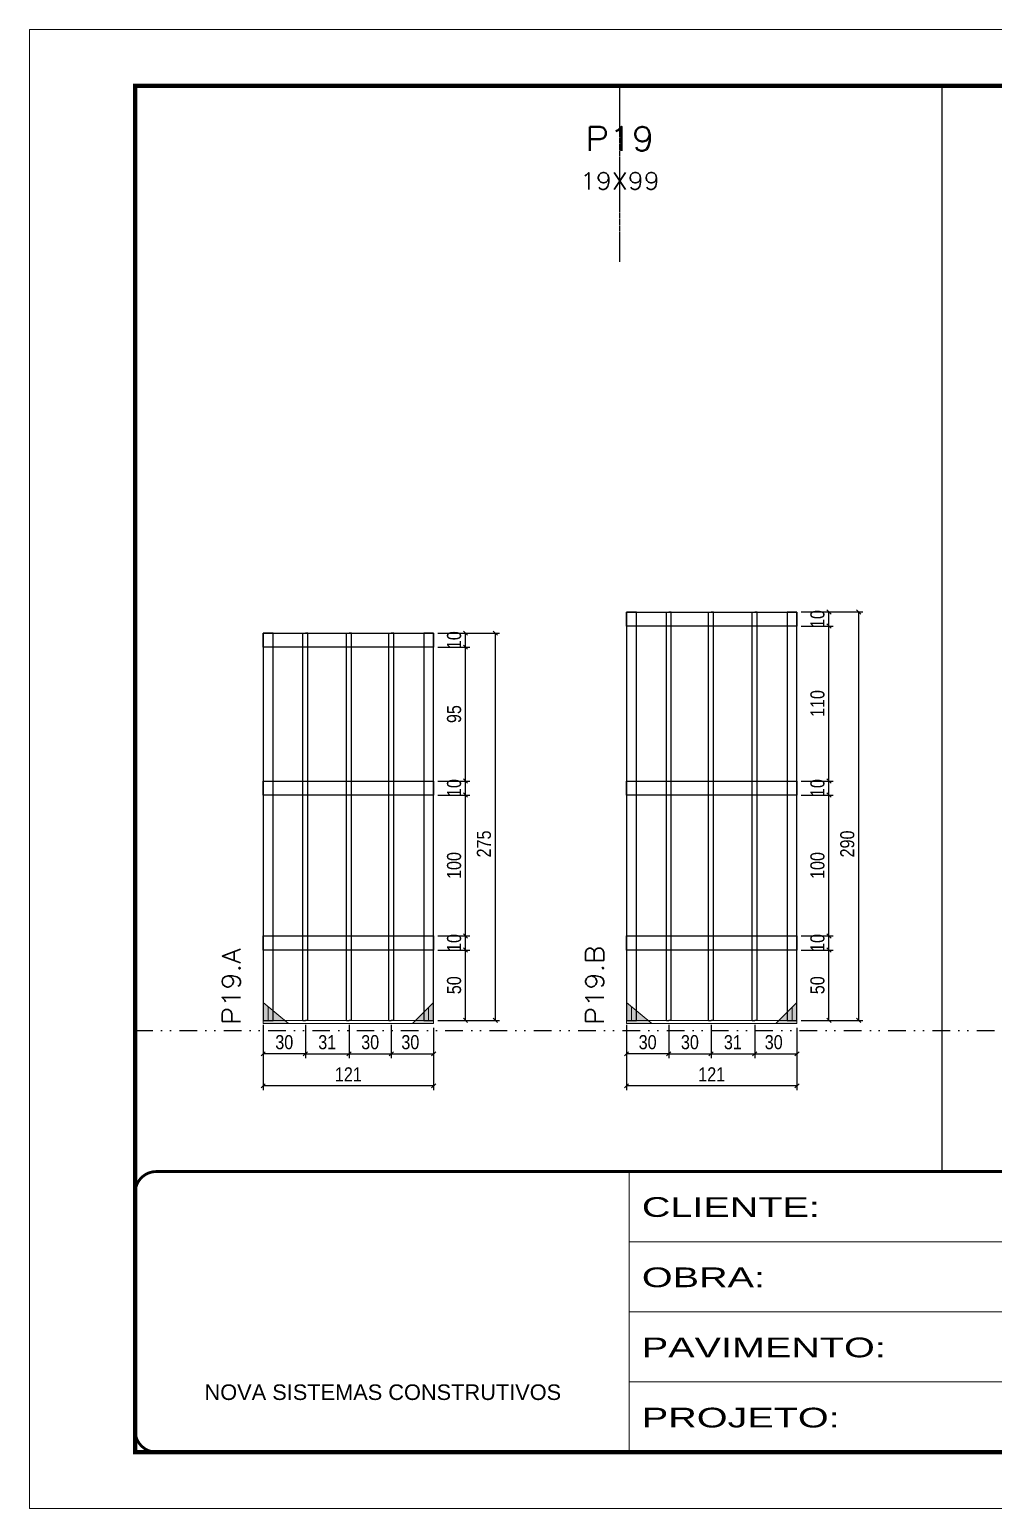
# Model space of a CAD drawing. Extents: x 14400 to 27878, y -21631 to 6985.
# Drawn here: x 16012 to 16696, y 1340 to 2390 of the extents above; entities that cross this region are included whole.
import ezdxf
from ezdxf.enums import TextEntityAlignment as Align

# ---------------------------------------------------------------- set-up
doc = ezdxf.new("R2010")
doc.units = 0
for name, pattern in [('CONTINUO', [0]), ('DASHED', [0.75, 0.5, -0.25]), ('DIVIDE2', [0.625, 0.25, -0.125, 0, -0.125, 0, -0.125]), ('HIDDEN', [0.375, 0.25, -0.125])]:
    doc.linetypes.add(name, pattern=pattern)
for name, color, linetype in [('COTA', 241, 'Continuous'), ('Nível', 160, 'Continuous'), ('SARR_2.2x10', 60, 'Continuous'), ('SARR_3.5x7', 81, 'Continuous'), ('SARR_7x7', 40, 'Continuous'), ('Texto de Titulo', 7, 'Continuous'), ('Texto Qtd Sarr', 242, 'Continuous')]:
    doc.layers.add(name, color=color, linetype=linetype)
for name, color, linetype, lineweight in [('Folhas', 255, 'Continuous', 9), ('Madeira', 126, 'Continuous', 18), ('Sarr 2.2x7', 40, 'Continuous', 9), ('SARRAFO DE PRESSAO', 251, 'DASHED', 9), ('Texto Seção', 7, 'Continuous', 15)]:
    doc.layers.add(name, color=color, linetype=linetype, lineweight=lineweight)
doc.styles.add('ARIAL', font='arial.ttf')
doc.styles.add('COTA TECNICA', font='techl___.ttf', dxfattribs={"height": 10})
doc.styles.add('REGUA-120', font='ROMANS.shx', dxfattribs={"height": 15})
doc.styles.add('ROMANS', font='romans.shx')
doc.styles.add('Tecnologia', font='')
doc.styles.get('Tecnologia').set_extended_font_data('Forgotten Futurist')
doc.dimstyles.new('PAINEL', dxfattribs={"dimtxt": 10, "dimasz": 3, "dimexe": 3, "dimexo": 3, "dimgap": 3, "dimtad": 1, "dimdec": 1, "dimzin": 12, "dimdsep": 46, "dimtxsty": 'COTA TECNICA', "dimblk1": 'OBLIQUE', "dimblk2": 'OBLIQUE', "dimsah": 1, "dimcen": 0.9, "dimclrd": 4, "dimclre": 4, "dimclrt": 240, "dimadec": 1, "dimazin": 3, "dimtfac": 1, "dimtdec": 1, "dimtmove": 0, "dimatfit": 3, "dimfxl": 1, "dimtolj": 1, "dimtzin": 12, "dimarcsym": 0})

# ---------------------------------------------------------------- blocks, each defined once
blk = doc.blocks.new('9999999999')
at = {"color": 30, "linetype": 'CONTINUO'}
for p, q in [((98564.6, 34230.2), (98564.6, 34429.4)), ((98564.6, 34379.6), (99584, 34379.6)), ((98564.6, 34329.8), (99488, 34329.8)), ((98564.6, 34280), (99488, 34280))]:
    blk.add_line(p, q, dxfattribs=at)
at = {"color": 30, "linetype": 'CONTINUO', "const_width": 2}
blk.add_lwpolyline([(99584, 34230.2), (99584, 34414.4, 0.414214), (99569, 34429.4), (98229, 34429.4, 0.414214), (98214, 34414.4), (98214, 34245.2, 0.414214), (98229, 34230.2), (99584, 34230.2)], format="xyb", dxfattribs=at)
at = {"layer": 'Folhas'}
blk.add_lwpolyline([(98139, 34190.2), (99624, 34190.2), (99624, 35240.2), (98139, 35240.2)], close=True, dxfattribs=at)
at = {"layer": 'Folhas', "color": 30, "const_width": 3}
blk.add_lwpolyline([(98214, 34230.2), (99584, 34230.2), (99584, 35200.2), (98214, 35200.2)], close=True, dxfattribs=at)
at = {"color": 7, "linetype": 'Continuous', "ltscale": 5, "style": 'ARIAL'}
blk.add_text('NOVA SISTEMAS CONSTRUTIVOS', height=11.059, dxfattribs=at).set_placement((98263.2, 34267.2))
at = {"layer": 'Folhas', "color": 7, "style": 'Tecnologia', "width": 1.5}
for s, p in [('CLIENTE:', (98573.7, 34397.2)), ('OBRA:', (98573.7, 34347.3)), ('PAVIMENTO:', (98573.7, 34297.5)), ('PROJETO:', (98573.7, 34247.7))]:
    blk.add_text(s, height=14, dxfattribs=at).set_placement(p)
blk = doc.blocks.new('_Oblique')
at = {"color": 0, "linetype": 'ByBlock', "lineweight": -2}
blk.add_line((-0.5, -0.5), (0.5, 0.5), dxfattribs=at)
blk = doc.blocks.new('*D6503')
at = {"layer": 'COTA', "color": 4, "lineweight": -2, "transparency": 16777216}
for p, q in [((16177.8, 1683.9), (16177.8, 1660.2)), ((16207.8, 1683.9), (16207.8, 1660.2)), ((16207.8, 1663.2), (16177.8, 1663.2))]:
    blk.add_line(p, q, dxfattribs=at)
at = {"layer": 'Defpoints', "color": 0, "transparency": 16777216}
for p in [(16177.8, 1686.9), (16207.8, 1686.9), (16177.8, 1663.2)]:
    blk.add_point(p, dxfattribs=at)
at = {"layer": 'COTA', "color": 4, "lineweight": -2, "transparency": 16777216, "xscale": 3, "yscale": 3, "zscale": 3, "rotation": 180}
blk.add_blockref('_Oblique', (16177.8, 1663.2), dxfattribs=at)
at = {"layer": 'COTA', "color": 4, "lineweight": -2, "transparency": 16777216, "xscale": 3, "yscale": 3, "zscale": 3}
blk.add_blockref('_Oblique', (16207.8, 1663.2), dxfattribs=at)
at = {"layer": 'COTA', "color": 240, "transparency": 16777216, "insert": (16192.8, 1671.4), "char_height": 10, "attachment_point": 5, "style": 'COTA TECNICA'}
blk.add_mtext('\\A1;30', dxfattribs=at)
blk = doc.blocks.new('*D6504')
at = {"layer": 'COTA', "color": 4, "lineweight": -2, "transparency": 16777216}
for p, q in [((16268.8, 1683.9), (16268.8, 1660.2)), ((16298.8, 1681.7), (16298.8, 1660.2)), ((16268.8, 1663.2), (16298.8, 1663.2))]:
    blk.add_line(p, q, dxfattribs=at)
at = {"layer": 'Defpoints', "color": 0, "transparency": 16777216}
for p in [(16268.8, 1686.9), (16298.8, 1684.7), (16298.8, 1663.2)]:
    blk.add_point(p, dxfattribs=at)
at = {"layer": 'COTA', "color": 4, "lineweight": -2, "transparency": 16777216, "xscale": 3, "yscale": 3, "zscale": 3, "rotation": 180}
blk.add_blockref('_Oblique', (16268.8, 1663.2), dxfattribs=at)
at = {"layer": 'COTA', "color": 4, "lineweight": -2, "transparency": 16777216, "xscale": 3, "yscale": 3, "zscale": 3}
blk.add_blockref('_Oblique', (16298.8, 1663.2), dxfattribs=at)
at = {"layer": 'COTA', "color": 240, "transparency": 16777216, "insert": (16282.3, 1671.4), "char_height": 10, "attachment_point": 5, "style": 'COTA TECNICA'}
blk.add_mtext('\\A1;30', dxfattribs=at)
blk = doc.blocks.new('*D6505')
at = {"layer": 'COTA', "color": 4, "lineweight": -2, "transparency": 16777216}
for p, q in [((16207.8, 1683.9), (16207.8, 1660.2)), ((16238.8, 1683.9), (16238.8, 1660.2)), ((16207.8, 1663.2), (16238.8, 1663.2))]:
    blk.add_line(p, q, dxfattribs=at)
at = {"layer": 'Defpoints', "color": 0, "transparency": 16777216}
for p in [(16207.8, 1686.9), (16238.8, 1686.9), (16238.8, 1663.2)]:
    blk.add_point(p, dxfattribs=at)
at = {"layer": 'COTA', "color": 4, "lineweight": -2, "transparency": 16777216, "xscale": 3, "yscale": 3, "zscale": 3, "rotation": 180}
blk.add_blockref('_Oblique', (16207.8, 1663.2), dxfattribs=at)
at = {"layer": 'COTA', "color": 4, "lineweight": -2, "transparency": 16777216, "xscale": 3, "yscale": 3, "zscale": 3}
blk.add_blockref('_Oblique', (16238.8, 1663.2), dxfattribs=at)
at = {"layer": 'COTA', "color": 240, "transparency": 16777216, "insert": (16223.3, 1671.4), "char_height": 10, "attachment_point": 5, "style": 'COTA TECNICA'}
blk.add_mtext('\\A1;31', dxfattribs=at)
blk = doc.blocks.new('*D6521')
at = {"layer": 'COTA', "color": 4, "lineweight": -2, "transparency": 16777216}
for p, q in [((16177.8, 1681.7), (16177.8, 1637.5)), ((16298.8, 1681.7), (16298.8, 1637.5)), ((16298.8, 1640.5), (16177.8, 1640.5))]:
    blk.add_line(p, q, dxfattribs=at)
at = {"layer": 'Defpoints', "color": 0, "transparency": 16777216}
for p in [(16177.8, 1684.7), (16298.8, 1684.7), (16177.8, 1640.5)]:
    blk.add_point(p, dxfattribs=at)
at = {"layer": 'COTA', "color": 4, "lineweight": -2, "transparency": 16777216, "xscale": 3, "yscale": 3, "zscale": 3, "rotation": 180}
blk.add_blockref('_Oblique', (16177.8, 1640.5), dxfattribs=at)
at = {"layer": 'COTA', "color": 4, "lineweight": -2, "transparency": 16777216, "xscale": 3, "yscale": 3, "zscale": 3}
blk.add_blockref('_Oblique', (16298.8, 1640.5), dxfattribs=at)
at = {"layer": 'COTA', "color": 240, "transparency": 16777216, "insert": (16238.3, 1648.6), "char_height": 10, "attachment_point": 5, "style": 'COTA TECNICA'}
blk.add_mtext('\\A1;121', dxfattribs=at)
blk = doc.blocks.new('*D6506')
at = {"layer": 'COTA', "color": 4, "lineweight": -2, "transparency": 16777216}
for p, q in [((16301.8, 1736.9), (16324.5, 1736.9)), ((16321.5, 1686.9), (16321.5, 1736.9)), ((16301.8, 1686.9), (16324.5, 1686.9))]:
    blk.add_line(p, q, dxfattribs=at)
at = {"layer": 'Defpoints', "color": 0, "transparency": 16777216}
for p in [(16298.8, 1736.9), (16321.5, 1736.9), (16298.8, 1686.9)]:
    blk.add_point(p, dxfattribs=at)
at = {"layer": 'COTA', "color": 4, "lineweight": -2, "transparency": 16777216, "xscale": 3, "yscale": 3, "zscale": 3}
for p, rotation in [((16321.5, 1736.9), 90), ((16321.5, 1686.9), 270)]:
    blk.add_blockref('_Oblique', p, dxfattribs=dict(at, rotation=rotation))
at = {"layer": 'COTA', "color": 240, "transparency": 16777216, "insert": (16313.4, 1711.9), "char_height": 10, "attachment_point": 5, "rotation": 90, "style": 'COTA TECNICA'}
blk.add_mtext('\\A1;50', dxfattribs=at)
blk = doc.blocks.new('*D6507')
at = {"layer": 'COTA', "color": 4, "lineweight": -2, "transparency": 16777216}
for p, q in [((16301.8, 1746.9), (16324.5, 1746.9)), ((16321.5, 1736.9), (16321.5, 1746.9)), ((16301.8, 1736.9), (16324.5, 1736.9))]:
    blk.add_line(p, q, dxfattribs=at)
at = {"layer": 'Defpoints', "color": 0, "transparency": 16777216}
for p in [(16298.8, 1746.9), (16321.5, 1746.9), (16298.8, 1736.9)]:
    blk.add_point(p, dxfattribs=at)
at = {"layer": 'COTA', "color": 4, "lineweight": -2, "transparency": 16777216, "xscale": 3, "yscale": 3, "zscale": 3}
for p, rotation in [((16321.5, 1746.9), 90), ((16321.5, 1736.9), 270)]:
    blk.add_blockref('_Oblique', p, dxfattribs=dict(at, rotation=rotation))
at = {"layer": 'COTA', "color": 240, "transparency": 16777216, "insert": (16313.4, 1741.9), "char_height": 10, "attachment_point": 5, "rotation": 90, "style": 'COTA TECNICA'}
blk.add_mtext('\\A1;10', dxfattribs=at)
blk = doc.blocks.new('*D6508')
at = {"layer": 'COTA', "color": 4, "lineweight": -2, "transparency": 16777216}
for p, q in [((16301.8, 1846.9), (16324.5, 1846.9)), ((16321.5, 1746.9), (16321.5, 1846.9)), ((16301.8, 1746.9), (16324.5, 1746.9))]:
    blk.add_line(p, q, dxfattribs=at)
at = {"layer": 'Defpoints', "color": 0, "transparency": 16777216}
for p in [(16298.8, 1846.9), (16321.5, 1846.9), (16298.8, 1746.9)]:
    blk.add_point(p, dxfattribs=at)
at = {"layer": 'COTA', "color": 4, "lineweight": -2, "transparency": 16777216, "xscale": 3, "yscale": 3, "zscale": 3}
for p, rotation in [((16321.5, 1846.9), 90), ((16321.5, 1746.9), 270)]:
    blk.add_blockref('_Oblique', p, dxfattribs=dict(at, rotation=rotation))
at = {"layer": 'COTA', "color": 240, "transparency": 16777216, "insert": (16313.4, 1796.9), "char_height": 10, "attachment_point": 5, "rotation": 90, "style": 'COTA TECNICA'}
blk.add_mtext('\\A1;100', dxfattribs=at)
blk = doc.blocks.new('*D6509')
at = {"layer": 'COTA', "color": 4, "lineweight": -2, "transparency": 16777216}
for p, q in [((16301.8, 1856.9), (16324.5, 1856.9)), ((16321.5, 1846.9), (16321.5, 1856.9)), ((16301.8, 1846.9), (16324.5, 1846.9))]:
    blk.add_line(p, q, dxfattribs=at)
at = {"layer": 'Defpoints', "color": 0, "transparency": 16777216}
for p in [(16298.8, 1856.9), (16321.5, 1856.9), (16298.8, 1846.9)]:
    blk.add_point(p, dxfattribs=at)
at = {"layer": 'COTA', "color": 4, "lineweight": -2, "transparency": 16777216, "xscale": 3, "yscale": 3, "zscale": 3}
for p, rotation in [((16321.5, 1856.9), 90), ((16321.5, 1846.9), 270)]:
    blk.add_blockref('_Oblique', p, dxfattribs=dict(at, rotation=rotation))
at = {"layer": 'COTA', "color": 240, "transparency": 16777216, "insert": (16313.4, 1851.9), "char_height": 10, "attachment_point": 5, "rotation": 90, "style": 'COTA TECNICA'}
blk.add_mtext('\\A1;10', dxfattribs=at)
blk = doc.blocks.new('*D6510')
at = {"layer": 'COTA', "color": 4, "lineweight": -2, "transparency": 16777216}
for p, q in [((16301.8, 1961.9), (16345.7, 1961.9)), ((16342.7, 1686.9), (16342.7, 1961.9)), ((16301.8, 1686.9), (16345.7, 1686.9))]:
    blk.add_line(p, q, dxfattribs=at)
at = {"layer": 'Defpoints', "color": 0, "transparency": 16777216}
for p in [(16298.8, 1961.9), (16342.7, 1961.9), (16298.8, 1686.9)]:
    blk.add_point(p, dxfattribs=at)
at = {"layer": 'COTA', "color": 4, "lineweight": -2, "transparency": 16777216, "xscale": 3, "yscale": 3, "zscale": 3}
for p, rotation in [((16342.7, 1961.9), 90), ((16342.7, 1686.9), 270)]:
    blk.add_blockref('_Oblique', p, dxfattribs=dict(at, rotation=rotation))
at = {"layer": 'COTA', "color": 240, "transparency": 16777216, "insert": (16334.6, 1812.2), "char_height": 10, "attachment_point": 5, "rotation": 90, "style": 'COTA TECNICA'}
blk.add_mtext('\\A1;275', dxfattribs=at)
blk = doc.blocks.new('*D6511')
at = {"layer": 'COTA', "color": 4, "lineweight": -2, "transparency": 16777216}
for p, q in [((16301.8, 1961.9), (16324.5, 1961.9)), ((16321.5, 1951.9), (16321.5, 1961.9)), ((16301.8, 1951.9), (16324.5, 1951.9))]:
    blk.add_line(p, q, dxfattribs=at)
at = {"layer": 'Defpoints', "color": 0, "transparency": 16777216}
for p in [(16298.8, 1961.9), (16321.5, 1961.9), (16298.8, 1951.9)]:
    blk.add_point(p, dxfattribs=at)
at = {"layer": 'COTA', "color": 4, "lineweight": -2, "transparency": 16777216, "xscale": 3, "yscale": 3, "zscale": 3}
for p, rotation in [((16321.5, 1961.9), 90), ((16321.5, 1951.9), 270)]:
    blk.add_blockref('_Oblique', p, dxfattribs=dict(at, rotation=rotation))
at = {"layer": 'COTA', "color": 240, "transparency": 16777216, "insert": (16313.4, 1956.9), "char_height": 10, "attachment_point": 5, "rotation": 90, "style": 'COTA TECNICA'}
blk.add_mtext('\\A1;10', dxfattribs=at)
blk = doc.blocks.new('*D6522')
at = {"layer": 'COTA', "color": 4, "lineweight": -2, "transparency": 16777216}
for p, q in [((16301.8, 1951.9), (16324.5, 1951.9)), ((16321.5, 1856.9), (16321.5, 1951.9)), ((16301.8, 1856.9), (16324.5, 1856.9))]:
    blk.add_line(p, q, dxfattribs=at)
at = {"layer": 'Defpoints', "color": 0, "transparency": 16777216}
for p in [(16298.8, 1951.9), (16321.5, 1951.9), (16298.8, 1856.9)]:
    blk.add_point(p, dxfattribs=at)
at = {"layer": 'COTA', "color": 4, "lineweight": -2, "transparency": 16777216, "xscale": 3, "yscale": 3, "zscale": 3}
for p, rotation in [((16321.5, 1951.9), 90), ((16321.5, 1856.9), 270)]:
    blk.add_blockref('_Oblique', p, dxfattribs=dict(at, rotation=rotation))
at = {"layer": 'COTA', "color": 240, "transparency": 16777216, "insert": (16313.4, 1904.4), "char_height": 10, "attachment_point": 5, "rotation": 90, "style": 'COTA TECNICA'}
blk.add_mtext('\\A1;95', dxfattribs=at)
blk = doc.blocks.new('*D6512')
at = {"layer": 'COTA', "color": 4, "lineweight": -2, "transparency": 16777216}
for p, q in [((16435.8, 1683.9), (16435.8, 1660.2)), ((16465.8, 1683.9), (16465.8, 1660.2)), ((16465.8, 1663.2), (16435.8, 1663.2))]:
    blk.add_line(p, q, dxfattribs=at)
at = {"layer": 'Defpoints', "color": 0, "transparency": 16777216}
for p in [(16435.8, 1686.9), (16465.8, 1686.9), (16435.8, 1663.2)]:
    blk.add_point(p, dxfattribs=at)
at = {"layer": 'COTA', "color": 4, "lineweight": -2, "transparency": 16777216, "xscale": 3, "yscale": 3, "zscale": 3, "rotation": 180}
blk.add_blockref('_Oblique', (16435.8, 1663.2), dxfattribs=at)
at = {"layer": 'COTA', "color": 4, "lineweight": -2, "transparency": 16777216, "xscale": 3, "yscale": 3, "zscale": 3}
blk.add_blockref('_Oblique', (16465.8, 1663.2), dxfattribs=at)
at = {"layer": 'COTA', "color": 240, "transparency": 16777216, "insert": (16450.8, 1671.4), "char_height": 10, "attachment_point": 5, "style": 'COTA TECNICA'}
blk.add_mtext('\\A1;30', dxfattribs=at)
blk = doc.blocks.new('*D6513')
at = {"layer": 'COTA', "color": 4, "lineweight": -2, "transparency": 16777216}
for p, q in [((16526.8, 1683.9), (16526.8, 1660.2)), ((16556.8, 1681.7), (16556.8, 1660.2)), ((16526.8, 1663.2), (16556.8, 1663.2))]:
    blk.add_line(p, q, dxfattribs=at)
at = {"layer": 'Defpoints', "color": 0, "transparency": 16777216}
for p in [(16526.8, 1686.9), (16556.8, 1684.7), (16556.8, 1663.2)]:
    blk.add_point(p, dxfattribs=at)
at = {"layer": 'COTA', "color": 4, "lineweight": -2, "transparency": 16777216, "xscale": 3, "yscale": 3, "zscale": 3, "rotation": 180}
blk.add_blockref('_Oblique', (16526.8, 1663.2), dxfattribs=at)
at = {"layer": 'COTA', "color": 4, "lineweight": -2, "transparency": 16777216, "xscale": 3, "yscale": 3, "zscale": 3}
blk.add_blockref('_Oblique', (16556.8, 1663.2), dxfattribs=at)
at = {"layer": 'COTA', "color": 240, "transparency": 16777216, "insert": (16540.3, 1671.4), "char_height": 10, "attachment_point": 5, "style": 'COTA TECNICA'}
blk.add_mtext('\\A1;30', dxfattribs=at)
blk = doc.blocks.new('*D6514')
at = {"layer": 'COTA', "color": 4, "lineweight": -2, "transparency": 16777216}
for p, q in [((16465.8, 1683.9), (16465.8, 1660.2)), ((16495.8, 1683.9), (16495.8, 1660.2)), ((16465.8, 1663.2), (16495.8, 1663.2))]:
    blk.add_line(p, q, dxfattribs=at)
at = {"layer": 'Defpoints', "color": 0, "transparency": 16777216}
for p in [(16465.8, 1686.9), (16495.8, 1686.9), (16495.8, 1663.2)]:
    blk.add_point(p, dxfattribs=at)
at = {"layer": 'COTA', "color": 4, "lineweight": -2, "transparency": 16777216, "xscale": 3, "yscale": 3, "zscale": 3, "rotation": 180}
blk.add_blockref('_Oblique', (16465.8, 1663.2), dxfattribs=at)
at = {"layer": 'COTA', "color": 4, "lineweight": -2, "transparency": 16777216, "xscale": 3, "yscale": 3, "zscale": 3}
blk.add_blockref('_Oblique', (16495.8, 1663.2), dxfattribs=at)
at = {"layer": 'COTA', "color": 240, "transparency": 16777216, "insert": (16480.8, 1671.4), "char_height": 10, "attachment_point": 5, "style": 'COTA TECNICA'}
blk.add_mtext('\\A1;30', dxfattribs=at)
blk = doc.blocks.new('*D6524')
at = {"layer": 'COTA', "color": 4, "lineweight": -2, "transparency": 16777216}
for p, q in [((16435.8, 1681.7), (16435.8, 1637.5)), ((16556.8, 1681.7), (16556.8, 1637.5)), ((16556.8, 1640.5), (16435.8, 1640.5))]:
    blk.add_line(p, q, dxfattribs=at)
at = {"layer": 'Defpoints', "color": 0, "transparency": 16777216}
for p in [(16435.8, 1684.7), (16556.8, 1684.7), (16435.8, 1640.5)]:
    blk.add_point(p, dxfattribs=at)
at = {"layer": 'COTA', "color": 4, "lineweight": -2, "transparency": 16777216, "xscale": 3, "yscale": 3, "zscale": 3, "rotation": 180}
blk.add_blockref('_Oblique', (16435.8, 1640.5), dxfattribs=at)
at = {"layer": 'COTA', "color": 4, "lineweight": -2, "transparency": 16777216, "xscale": 3, "yscale": 3, "zscale": 3}
blk.add_blockref('_Oblique', (16556.8, 1640.5), dxfattribs=at)
at = {"layer": 'COTA', "color": 240, "transparency": 16777216, "insert": (16496.3, 1648.6), "char_height": 10, "attachment_point": 5, "style": 'COTA TECNICA'}
blk.add_mtext('\\A1;121', dxfattribs=at)
blk = doc.blocks.new('*D6515')
at = {"layer": 'COTA', "color": 4, "lineweight": -2, "transparency": 16777216}
for p, q in [((16559.8, 1736.9), (16582.5, 1736.9)), ((16579.5, 1686.9), (16579.5, 1736.9)), ((16559.8, 1686.9), (16582.5, 1686.9))]:
    blk.add_line(p, q, dxfattribs=at)
at = {"layer": 'Defpoints', "color": 0, "transparency": 16777216}
for p in [(16556.8, 1736.9), (16579.5, 1736.9), (16556.8, 1686.9)]:
    blk.add_point(p, dxfattribs=at)
at = {"layer": 'COTA', "color": 4, "lineweight": -2, "transparency": 16777216, "xscale": 3, "yscale": 3, "zscale": 3}
for p, rotation in [((16579.5, 1736.9), 90), ((16579.5, 1686.9), 270)]:
    blk.add_blockref('_Oblique', p, dxfattribs=dict(at, rotation=rotation))
at = {"layer": 'COTA', "color": 240, "transparency": 16777216, "insert": (16571.4, 1711.9), "char_height": 10, "attachment_point": 5, "rotation": 90, "style": 'COTA TECNICA'}
blk.add_mtext('\\A1;50', dxfattribs=at)
blk = doc.blocks.new('*D6516')
at = {"layer": 'COTA', "color": 4, "lineweight": -2, "transparency": 16777216}
for p, q in [((16559.8, 1746.9), (16582.5, 1746.9)), ((16579.5, 1736.9), (16579.5, 1746.9)), ((16559.8, 1736.9), (16582.5, 1736.9))]:
    blk.add_line(p, q, dxfattribs=at)
at = {"layer": 'Defpoints', "color": 0, "transparency": 16777216}
for p in [(16556.8, 1746.9), (16579.5, 1746.9), (16556.8, 1736.9)]:
    blk.add_point(p, dxfattribs=at)
at = {"layer": 'COTA', "color": 4, "lineweight": -2, "transparency": 16777216, "xscale": 3, "yscale": 3, "zscale": 3}
for p, rotation in [((16579.5, 1746.9), 90), ((16579.5, 1736.9), 270)]:
    blk.add_blockref('_Oblique', p, dxfattribs=dict(at, rotation=rotation))
at = {"layer": 'COTA', "color": 240, "transparency": 16777216, "insert": (16571.4, 1741.9), "char_height": 10, "attachment_point": 5, "rotation": 90, "style": 'COTA TECNICA'}
blk.add_mtext('\\A1;10', dxfattribs=at)
blk = doc.blocks.new('*D6517')
at = {"layer": 'COTA', "color": 4, "lineweight": -2, "transparency": 16777216}
for p, q in [((16559.8, 1846.9), (16582.5, 1846.9)), ((16579.5, 1746.9), (16579.5, 1846.9)), ((16559.8, 1746.9), (16582.5, 1746.9))]:
    blk.add_line(p, q, dxfattribs=at)
at = {"layer": 'Defpoints', "color": 0, "transparency": 16777216}
for p in [(16556.8, 1846.9), (16579.5, 1846.9), (16556.8, 1746.9)]:
    blk.add_point(p, dxfattribs=at)
at = {"layer": 'COTA', "color": 4, "lineweight": -2, "transparency": 16777216, "xscale": 3, "yscale": 3, "zscale": 3}
for p, rotation in [((16579.5, 1846.9), 90), ((16579.5, 1746.9), 270)]:
    blk.add_blockref('_Oblique', p, dxfattribs=dict(at, rotation=rotation))
at = {"layer": 'COTA', "color": 240, "transparency": 16777216, "insert": (16571.4, 1796.9), "char_height": 10, "attachment_point": 5, "rotation": 90, "style": 'COTA TECNICA'}
blk.add_mtext('\\A1;100', dxfattribs=at)
blk = doc.blocks.new('*D6518')
at = {"layer": 'COTA', "color": 4, "lineweight": -2, "transparency": 16777216}
for p, q in [((16559.8, 1856.9), (16582.5, 1856.9)), ((16579.5, 1846.9), (16579.5, 1856.9)), ((16559.8, 1846.9), (16582.5, 1846.9))]:
    blk.add_line(p, q, dxfattribs=at)
at = {"layer": 'Defpoints', "color": 0, "transparency": 16777216}
for p in [(16556.8, 1856.9), (16579.5, 1856.9), (16556.8, 1846.9)]:
    blk.add_point(p, dxfattribs=at)
at = {"layer": 'COTA', "color": 4, "lineweight": -2, "transparency": 16777216, "xscale": 3, "yscale": 3, "zscale": 3}
for p, rotation in [((16579.5, 1856.9), 90), ((16579.5, 1846.9), 270)]:
    blk.add_blockref('_Oblique', p, dxfattribs=dict(at, rotation=rotation))
at = {"layer": 'COTA', "color": 240, "transparency": 16777216, "insert": (16571.4, 1851.9), "char_height": 10, "attachment_point": 5, "rotation": 90, "style": 'COTA TECNICA'}
blk.add_mtext('\\A1;10', dxfattribs=at)
blk = doc.blocks.new('*D6519')
at = {"layer": 'COTA', "color": 4, "lineweight": -2, "transparency": 16777216}
for p, q in [((16559.8, 1976.9), (16603.7, 1976.9)), ((16600.7, 1686.9), (16600.7, 1976.9)), ((16559.8, 1686.9), (16603.7, 1686.9))]:
    blk.add_line(p, q, dxfattribs=at)
at = {"layer": 'Defpoints', "color": 0, "transparency": 16777216}
for p in [(16556.8, 1976.9), (16600.7, 1976.9), (16556.8, 1686.9)]:
    blk.add_point(p, dxfattribs=at)
at = {"layer": 'COTA', "color": 4, "lineweight": -2, "transparency": 16777216, "xscale": 3, "yscale": 3, "zscale": 3}
for p, rotation in [((16600.7, 1976.9), 90), ((16600.7, 1686.9), 270)]:
    blk.add_blockref('_Oblique', p, dxfattribs=dict(at, rotation=rotation))
at = {"layer": 'COTA', "color": 240, "transparency": 16777216, "insert": (16592.6, 1812.2), "char_height": 10, "attachment_point": 5, "rotation": 90, "style": 'COTA TECNICA'}
blk.add_mtext('\\A1;290', dxfattribs=at)
blk = doc.blocks.new('*D6520')
at = {"layer": 'COTA', "color": 4, "lineweight": -2, "transparency": 16777216}
for p, q in [((16559.8, 1976.9), (16582.5, 1976.9)), ((16579.5, 1966.9), (16579.5, 1976.9)), ((16559.8, 1966.9), (16582.5, 1966.9))]:
    blk.add_line(p, q, dxfattribs=at)
at = {"layer": 'Defpoints', "color": 0, "transparency": 16777216}
for p in [(16556.8, 1976.9), (16579.5, 1976.9), (16556.8, 1966.9)]:
    blk.add_point(p, dxfattribs=at)
at = {"layer": 'COTA', "color": 4, "lineweight": -2, "transparency": 16777216, "xscale": 3, "yscale": 3, "zscale": 3}
for p, rotation in [((16579.5, 1976.9), 90), ((16579.5, 1966.9), 270)]:
    blk.add_blockref('_Oblique', p, dxfattribs=dict(at, rotation=rotation))
at = {"layer": 'COTA', "color": 240, "transparency": 16777216, "insert": (16571.4, 1971.9), "char_height": 10, "attachment_point": 5, "rotation": 90, "style": 'COTA TECNICA'}
blk.add_mtext('\\A1;10', dxfattribs=at)
blk = doc.blocks.new('*D6525')
at = {"layer": 'COTA', "color": 4, "lineweight": -2, "transparency": 16777216}
for p, q in [((16559.8, 1966.9), (16582.5, 1966.9)), ((16579.5, 1856.9), (16579.5, 1966.9)), ((16559.8, 1856.9), (16582.5, 1856.9))]:
    blk.add_line(p, q, dxfattribs=at)
at = {"layer": 'Defpoints', "color": 0, "transparency": 16777216}
for p in [(16556.8, 1966.9), (16579.5, 1966.9), (16556.8, 1856.9)]:
    blk.add_point(p, dxfattribs=at)
at = {"layer": 'COTA', "color": 4, "lineweight": -2, "transparency": 16777216, "xscale": 3, "yscale": 3, "zscale": 3}
for p, rotation in [((16579.5, 1966.9), 90), ((16579.5, 1856.9), 270)]:
    blk.add_blockref('_Oblique', p, dxfattribs=dict(at, rotation=rotation))
at = {"layer": 'COTA', "color": 240, "transparency": 16777216, "insert": (16571.4, 1911.9), "char_height": 10, "attachment_point": 5, "rotation": 90, "style": 'COTA TECNICA'}
blk.add_mtext('\\A1;110', dxfattribs=at)
blk = doc.blocks.new('titulo1')
at = {"layer": 'Defpoints', "color": 252, "linetype": 'HIDDEN', "ltscale": 2}
blk.add_line((0, 0), (0, 125), dxfattribs=at)
at = {"layer": 'Defpoints', "style": 'ROMANS', "oblique": 15}
blk.add_attdef('FOLHA', text='', height=10, dxfattribs=at).set_placement((0, 15.6), align=Align.MIDDLE_CENTER)
at = {"layer": 'Texto Qtd Sarr', "color": 3, "style": 'ROMANS', "oblique": 15}
for tag, height, p in [('TITULO', 17, (0, 71.4)), ('SEÇÃO', 12, (0, 41.5))]:
    blk.add_attdef(tag, text='', height=height, dxfattribs=at).set_placement(p, align=Align.MIDDLE_CENTER)
blk = doc.blocks.new('*D6527')
at = {"layer": 'COTA', "color": 4, "lineweight": -2, "transparency": 16777216}
for p, q in [((16238.8, 1683.9), (16238.8, 1660.2)), ((16268.8, 1683.9), (16268.8, 1660.2)), ((16238.8, 1663.2), (16268.8, 1663.2))]:
    blk.add_line(p, q, dxfattribs=at)
at = {"layer": 'Defpoints', "color": 0, "transparency": 16777216}
for p in [(16238.8, 1686.9), (16268.8, 1686.9), (16268.8, 1663.2)]:
    blk.add_point(p, dxfattribs=at)
at = {"layer": 'COTA', "color": 4, "lineweight": -2, "transparency": 16777216, "xscale": 3, "yscale": 3, "zscale": 3, "rotation": 180}
blk.add_blockref('_Oblique', (16238.8, 1663.2), dxfattribs=at)
at = {"layer": 'COTA', "color": 4, "lineweight": -2, "transparency": 16777216, "xscale": 3, "yscale": 3, "zscale": 3}
blk.add_blockref('_Oblique', (16268.8, 1663.2), dxfattribs=at)
at = {"layer": 'COTA', "color": 240, "transparency": 16777216, "insert": (16253.8, 1671.4), "char_height": 10, "attachment_point": 5, "style": 'COTA TECNICA'}
blk.add_mtext('\\A1;30', dxfattribs=at)
blk = doc.blocks.new('*D6843')
at = {"layer": 'COTA', "color": 4, "lineweight": -2, "transparency": 16777216}
for p, q in [((16495.8, 1683.9), (16495.8, 1660.2)), ((16526.8, 1683.9), (16526.8, 1660.2)), ((16495.8, 1663.2), (16526.8, 1663.2))]:
    blk.add_line(p, q, dxfattribs=at)
at = {"layer": 'Defpoints', "color": 0, "transparency": 16777216}
for p in [(16495.8, 1686.9), (16526.8, 1686.9), (16526.8, 1663.2)]:
    blk.add_point(p, dxfattribs=at)
at = {"layer": 'COTA', "color": 4, "lineweight": -2, "transparency": 16777216, "xscale": 3, "yscale": 3, "zscale": 3, "rotation": 180}
blk.add_blockref('_Oblique', (16495.8, 1663.2), dxfattribs=at)
at = {"layer": 'COTA', "color": 4, "lineweight": -2, "transparency": 16777216, "xscale": 3, "yscale": 3, "zscale": 3}
blk.add_blockref('_Oblique', (16526.8, 1663.2), dxfattribs=at)
at = {"layer": 'COTA', "color": 240, "transparency": 16777216, "insert": (16511.3, 1671.4), "char_height": 10, "attachment_point": 5, "style": 'COTA TECNICA'}
blk.add_mtext('\\A1;31', dxfattribs=at)

msp = doc.modelspace()

# ---------------------------------------------------------------- hatches: boundary and pattern name
at = {"layer": 'Madeira'}
h = msp.add_hatch(color=252, dxfattribs=at)
h.dxf.hatch_style = 2
h.paths.add_polyline_path([(16177.81, 1699.71), (16177.81, 1684.71), (16195.81, 1684.71)])
h = msp.add_hatch(color=252, dxfattribs=at)
h.dxf.hatch_style = 2
h.paths.add_polyline_path([(16298.81, 1699.71), (16298.81, 1684.71), (16283.81, 1684.71)])
h = msp.add_hatch(color=252, dxfattribs=at)
h.dxf.hatch_style = 2
h.paths.add_polyline_path([(16435.83, 1699.71), (16435.83, 1684.71), (16453.83, 1684.71)])
h = msp.add_hatch(color=252, dxfattribs=at)
h.dxf.hatch_style = 2
h.paths.add_polyline_path([(16556.83, 1699.71), (16556.83, 1684.71), (16541.83, 1684.71)])

# ---------------------------------------------------------------- linework, layer by layer
at = {"layer": 'COTA'}
msp.add_line((16659.59, 2350.43), (16659.59, 1579.67), dxfattribs=at)
at = {"layer": 'Madeira', "color": 1, "linetype": 'HIDDEN'}
for p, q in [((16181.31, 1696.21), (16181.31, 1686.91)), ((16181.31, 1696.21), (16181.31, 1686.91)), ((16184.81, 1692.71), (16184.81, 1686.91)), ((16295.31, 1696.21), (16295.31, 1686.91)), ((16295.31, 1696.21), (16295.31, 1686.91)), ((16439.33, 1696.21), (16439.33, 1686.91)), ((16439.33, 1696.21), (16439.33, 1686.91)), ((16442.83, 1692.71), (16442.83, 1686.91)), ((16553.33, 1696.21), (16553.33, 1686.91)), ((16553.33, 1696.21), (16553.33, 1686.91)), ((16187.64, 1686.91), (16177.81, 1686.91)), ((16187.64, 1686.91), (16177.81, 1686.91)), ((16193.61, 1686.91), (16177.81, 1686.91)), ((16286.01, 1686.91), (16298.81, 1686.91)), ((16288.97, 1686.91), (16298.81, 1686.91)), ((16288.97, 1686.91), (16298.81, 1686.91)), ((16445.66, 1686.91), (16435.83, 1686.91)), ((16445.66, 1686.91), (16435.83, 1686.91)), ((16451.63, 1686.91), (16435.83, 1686.91)), ((16544.03, 1686.91), (16556.83, 1686.91)), ((16546.99, 1686.91), (16556.83, 1686.91)), ((16546.99, 1686.91), (16556.83, 1686.91))]:
    msp.add_line(p, q, dxfattribs=at)
at = {"layer": 'Madeira'}
for p, q in [((16177.81, 1686.91), (16177.81, 1684.71)), ((16177.81, 1686.91), (16177.81, 1684.71)), ((16177.81, 1686.91), (16177.81, 1684.71)), ((16435.83, 1686.91), (16435.83, 1684.71)), ((16435.83, 1686.91), (16435.83, 1684.71)), ((16435.83, 1686.91), (16435.83, 1684.71))]:
    msp.add_line(p, q, dxfattribs=at)
at = {"layer": 'Madeira', "color": 0}
for points in [[(16177.81, 1699.71), (16177.81, 1684.71), (16195.81, 1684.71), (16177.81, 1699.71)], [(16298.81, 1699.71), (16298.81, 1684.71), (16283.81, 1684.71), (16298.81, 1699.71)], [(16435.83, 1699.71), (16435.83, 1684.71), (16453.83, 1684.71), (16435.83, 1699.71)], [(16556.83, 1699.71), (16556.83, 1684.71), (16541.83, 1684.71), (16556.83, 1699.71)]]:
    msp.add_lwpolyline(points, dxfattribs=at)
at = {"layer": 'Nível', "color": 4, "linetype": 'DIVIDE2', "ltscale": 50}
msp.add_line((16086.97, 1679.71), (17456.97, 1679.71), dxfattribs=at)
at = {"layer": 'Sarr 2.2x7'}
for points in [[(16298.81, 1686.91), (16177.81, 1686.91), (16177.81, 1684.71), (16298.81, 1684.71)], [(16556.83, 1686.91), (16435.83, 1686.91), (16435.83, 1684.71), (16556.83, 1684.71)]]:
    msp.add_lwpolyline(points, close=True, dxfattribs=at)
at = {"layer": 'SARR_2.2x10'}
for points in [[(16435.83, 1976.87), (16556.83, 1976.87), (16556.83, 1966.87), (16435.83, 1966.87)], [(16177.81, 1961.87), (16298.81, 1961.87), (16298.81, 1951.87), (16177.81, 1951.87)], [(16177.81, 1856.88), (16298.81, 1856.87), (16298.81, 1846.87), (16177.81, 1846.88)], [(16435.83, 1856.88), (16556.83, 1856.87), (16556.83, 1846.87), (16435.83, 1846.88)], [(16177.81, 1746.88), (16298.81, 1746.87), (16298.81, 1736.87), (16177.81, 1736.88)], [(16435.83, 1746.88), (16556.83, 1746.87), (16556.83, 1736.87), (16435.83, 1736.88)]]:
    msp.add_lwpolyline(points, close=True, dxfattribs=at)
at = {"layer": 'SARR_3.5x7'}
for p, q in [((16464.08, 1686.91), (16464.08, 1976.87)), ((16464.08, 1976.87), (16465.83, 1976.87)), ((16467.58, 1976.87), (16465.83, 1976.87)), ((16467.58, 1686.91), (16467.58, 1976.87)), ((16494.08, 1686.91), (16494.08, 1976.87)), ((16494.08, 1976.87), (16495.83, 1976.87)), ((16497.58, 1976.87), (16495.83, 1976.87)), ((16497.58, 1686.91), (16497.58, 1976.87)), ((16525.08, 1686.91), (16525.08, 1976.88)), ((16525.08, 1976.88), (16526.83, 1976.88)), ((16528.58, 1976.88), (16526.83, 1976.88)), ((16528.58, 1686.91), (16528.58, 1976.88)), ((16206.06, 1686.91), (16206.06, 1961.87)), ((16206.06, 1961.87), (16207.81, 1961.87)), ((16209.56, 1961.87), (16207.81, 1961.87)), ((16209.56, 1686.91), (16209.56, 1961.87)), ((16237.06, 1686.91), (16237.06, 1961.87)), ((16237.06, 1961.87), (16238.81, 1961.87)), ((16240.56, 1961.87), (16238.81, 1961.87)), ((16240.56, 1686.91), (16240.56, 1961.87)), ((16267.06, 1686.91), (16267.06, 1961.88)), ((16267.06, 1961.88), (16268.81, 1961.88)), ((16270.56, 1961.88), (16268.81, 1961.88)), ((16270.56, 1686.91), (16270.56, 1961.88)), ((16206.06, 1686.91), (16207.81, 1686.91)), ((16209.56, 1686.91), (16207.81, 1686.91)), ((16237.06, 1686.91), (16238.81, 1686.91)), ((16240.56, 1686.91), (16238.81, 1686.91)), ((16267.06, 1686.91), (16268.81, 1686.91)), ((16270.56, 1686.91), (16268.81, 1686.91)), ((16464.08, 1686.91), (16465.83, 1686.91)), ((16467.58, 1686.91), (16465.83, 1686.91)), ((16494.08, 1686.91), (16495.83, 1686.91)), ((16497.58, 1686.91), (16495.83, 1686.91)), ((16525.08, 1686.91), (16526.83, 1686.91)), ((16528.58, 1686.91), (16526.83, 1686.91))]:
    msp.add_line(p, q, dxfattribs=at)
at = {"layer": 'SARR_7x7'}
for points in [[(16435.83, 1686.91), (16442.83, 1686.91), (16442.83, 1976.87), (16435.83, 1976.87)], [(16549.83, 1686.91), (16556.83, 1686.91), (16556.83, 1976.88), (16549.83, 1976.88)], [(16177.81, 1686.91), (16184.81, 1686.91), (16184.81, 1961.87), (16177.81, 1961.87)], [(16291.81, 1686.91), (16298.81, 1686.91), (16298.81, 1961.88), (16291.81, 1961.88)]]:
    msp.add_lwpolyline(points, close=True, dxfattribs=at)

# ---------------------------------------------------------------- block references
at = {"layer": 'SARRAFO DE PRESSAO', "color": 6, "linetype": 'ByBlock'}
msp.add_blockref('9999999999', (-82127.01, -32849.78), dxfattribs=at)
at = {"layer": 'Texto Seção'}
ref = msp.add_blockref('titulo1', (16431.06, 2225.43), dxfattribs=at)
ref.add_attrib('TITULO', 'P19', dxfattribs={"layer": 'Texto de Titulo', "color": 7, "height": 17, "style": 'ROMANS', "width": 1.1}).set_placement((16431.06, 2312.93), align=Align.MIDDLE_CENTER)
ref.add_attrib('SEÇÃO', '19X99', dxfattribs={"layer": 'Texto de Titulo', "color": 7, "height": 12, "style": 'ROMANS', "width": 1.1}).set_placement((16431.06, 2282.93), align=Align.MIDDLE_CENTER)

# ---------------------------------------------------------------- texts
at = {"layer": 'Texto Seção', "style": 'REGUA-120', "width": 1.1}
for s, p in [('P19.A', (16161.66, 1683.6)), ('P19.B', (16419.69, 1683.6))]:
    msp.add_text(s, height=13, rotation=90, dxfattribs=at).set_placement(p)

# ---------------------------------------------------------------- dimensions: what is measured, and where the dimension line sits
at = {"layer": 'COTA'}
for base, p1, p2, picture, middle in [((16579.53, 1976.91), (16556.83, 1966.91), (16556.83, 1976.91), '*D6520', (16579.53, 1971.91)), ((16600.74, 1976.88), (16556.83, 1686.87), (16556.83, 1976.88), '*D6519', (16600.74, 1812.18)), ((16321.5, 1961.91), (16298.81, 1951.91), (16298.81, 1961.91), '*D6511', (16321.5, 1956.91)), ((16342.72, 1961.88), (16298.81, 1686.87), (16298.81, 1961.88), '*D6510', (16342.72, 1812.18)), ((16321.5, 1856.91), (16298.81, 1846.91), (16298.81, 1856.91), '*D6509', (16321.5, 1851.91)), ((16579.53, 1856.91), (16556.83, 1846.91), (16556.83, 1856.91), '*D6518', (16579.53, 1851.91)), ((16321.5, 1746.91), (16298.81, 1736.91), (16298.81, 1746.91), '*D6507', (16321.5, 1741.91)), ((16579.53, 1746.91), (16556.83, 1736.91), (16556.83, 1746.91), '*D6516', (16579.53, 1741.91))]:
    dim = msp.add_linear_dim(base=base, p1=p1, p2=p2, angle=90, dimstyle='PAINEL', override={"dimtmove": 1}, dxfattribs=at)
    dim.commit()
    dim.dimension.update_dxf_attribs({"geometry": picture, "text_midpoint": middle, "dimtype": 160})
for base, p1, p2, picture, middle in [((16579.53, 1966.87), (16556.83, 1856.91), (16556.83, 1966.87), '*D6525', (16571.42, 1911.89)), ((16321.5, 1951.87), (16298.81, 1856.91), (16298.81, 1951.87), '*D6522', (16313.36, 1904.39))]:
    dim = msp.add_linear_dim(base=base, p1=p1, p2=p2, angle=90, dimstyle='PAINEL', dxfattribs=at)
    dim.commit()
    dim.dimension.update_dxf_attribs({"geometry": picture, "text_midpoint": middle})
for base, p1, p2, angle, picture, middle in [((16321.5, 1846.91), (16298.81, 1746.91), (16298.81, 1846.91), 90, '*D6508', (16313.4, 1796.91)), ((16579.53, 1846.91), (16556.83, 1746.91), (16556.83, 1846.91), 90, '*D6517', (16571.42, 1796.91)), ((16321.5, 1736.91), (16298.81, 1686.91), (16298.81, 1736.91), 90, '*D6506', (16313.39, 1711.91)), ((16579.53, 1736.91), (16556.83, 1686.91), (16556.83, 1736.91), 90, '*D6515', (16571.42, 1711.91)), ((16177.81, 1663.21), (16207.81, 1686.91), (16177.81, 1686.91), 180, '*D6503', (16192.81, 1671.43)), ((16435.83, 1663.21), (16465.83, 1686.91), (16435.83, 1686.91), 180, '*D6512', (16450.83, 1671.43))]:
    dim = msp.add_linear_dim(base=base, p1=p1, p2=p2, angle=angle, dimstyle='PAINEL', override={"dimtmove": 1}, dxfattribs=at)
    dim.commit()
    dim.dimension.update_dxf_attribs({"geometry": picture, "text_midpoint": middle})
for base, p1, p2, picture, middle in [((16177.81, 1640.53), (16298.81, 1684.71), (16177.81, 1684.71), '*D6521', (16238.31, 1648.59)), ((16268.81, 1663.21), (16238.81, 1686.91), (16268.81, 1686.91), '*D6527', (16253.81, 1671.43)), ((16435.83, 1640.53), (16556.83, 1684.71), (16435.83, 1684.71), '*D6524', (16496.33, 1648.59)), ((16526.83, 1663.21), (16495.83, 1686.91), (16526.83, 1686.91), '*D6843', (16511.33, 1671.43))]:
    dim = msp.add_linear_dim(base=base, p1=p1, p2=p2, dimstyle='PAINEL', dxfattribs=at)
    dim.commit()
    dim.dimension.update_dxf_attribs({"geometry": picture, "text_midpoint": middle})
for base, p1, p2, picture, middle in [((16238.81, 1663.21), (16207.81, 1686.91), (16238.81, 1686.91), '*D6505', (16223.31, 1671.43)), ((16495.83, 1663.21), (16465.83, 1686.91), (16495.83, 1686.91), '*D6514', (16480.83, 1671.43))]:
    dim = msp.add_linear_dim(base=base, p1=p1, p2=p2, dimstyle='PAINEL', override={"dimtmove": 1}, dxfattribs=at)
    dim.commit()
    dim.dimension.update_dxf_attribs({"geometry": picture, "text_midpoint": middle})
for base, p1, p2, picture, middle in [((16298.81, 1663.21), (16268.81, 1686.91), (16298.81, 1684.71), '*D6504', (16282.31, 1663.21)), ((16556.83, 1663.21), (16526.83, 1686.91), (16556.83, 1684.71), '*D6513', (16540.33, 1663.21))]:
    dim = msp.add_linear_dim(base=base, p1=p1, p2=p2, dimstyle='PAINEL', override={"dimtmove": 1}, dxfattribs=at)
    dim.commit()
    dim.dimension.update_dxf_attribs({"geometry": picture, "text_midpoint": middle, "dimtype": 160})

doc.saveas('drawing.dxf')
